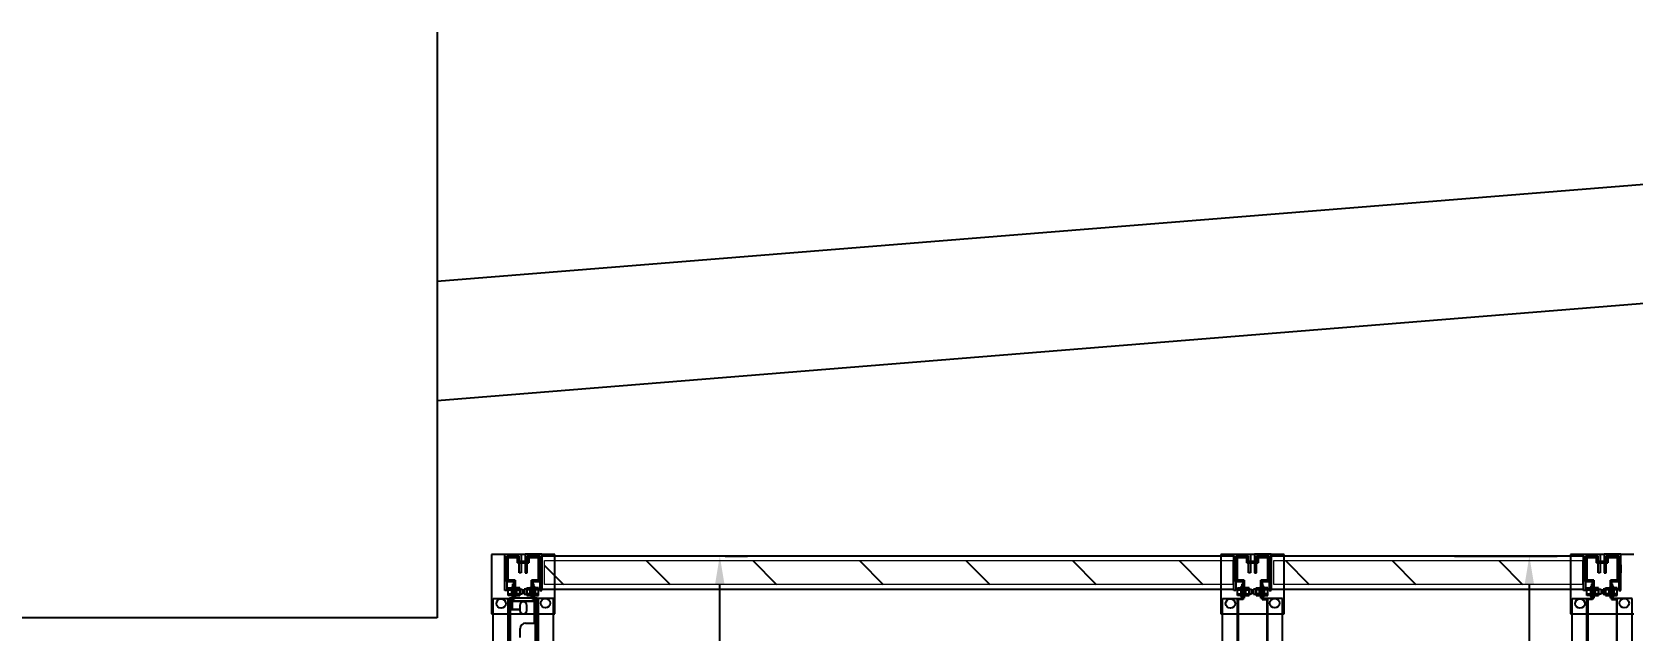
# Model space of a CAD drawing. Header units: millimetres. Extents: x 15382 to 37298, y 7351 to 31127.
# Drawn here: x 32105 to 34129, y 26770 to 27527 of the extents above; entities that cross this region are included whole.
import ezdxf

# ---------------------------------------------------------------- set-up
doc = ezdxf.new("R2010")
doc.units = ezdxf.units.MM
doc.layers.add('10', color=40, linetype='Continuous', lineweight=0)
for name, color, linetype in [('111', 7, 'Continuous'), ('112', 1, 'Continuous'), ('113', 3, 'Continuous'), ('114', 6, 'Continuous'), ('115', 30, 'Continuous'), ('116', 12, 'Continuous'), ('444-2', 5, 'Continuous'), ('544-1', 40, 'Continuous'), ('6', 7, 'Continuous'), ('M40', 3, 'Continuous'), ('M6', 7, 'Continuous'), ('標的物', 1, 'Continuous'), ('標註', 252, 'Continuous')]:
    doc.layers.add(name, color=color, linetype=linetype)
doc.styles.get("Standard").update_dxf_attribs({"font": 'arial.ttf'})
doc.dimstyles.new('ISO-25', dxfattribs={"dimtxt": 2.5, "dimasz": 2.5, "dimexe": 1.25, "dimexo": 0.625, "dimtad": 1, "dimtxsty": 'Standard', "dimcen": 2.5, "dimadec": 0, "dimazin": 0, "dimtfac": 1, "dimtmove": 0, "dimatfit": 3, "dimfxl": 1, "dimarcsym": 0})

# ---------------------------------------------------------------- blocks, each defined once
blk = doc.blocks.new('*D695')
at = {"layer": 'Defpoints', "color": 0, "transparency": 16777216}
for p in [(32974.4, 26864.5), (32974.4, 26864.5), (32868.1, 25664.5)]:
    blk.add_point(p, dxfattribs=at)
at = {"layer": '標註', "color": 0, "lineweight": -2, "transparency": 16777216}
for p, q in [((32981.4, 26864.5), (33009.4, 26864.5)), ((32974.4, 25699.5), (32974.4, 26829.5)), ((32875.1, 25664.5), (33009.4, 25664.5))]:
    blk.add_line(p, q, dxfattribs=at)
at = {"layer": '標註', "color": 0, "transparency": 16777216}
for points in [[(32968.6, 26829.5), (32980.3, 26829.5), (32974.4, 26864.5)], [(32968.6, 25699.5), (32980.3, 25699.5), (32974.4, 25664.5)]]:
    blk.add_solid(points, dxfattribs=at)
at = {"layer": '標註', "color": 0, "transparency": 16777216, "insert": (32906.8, 26264.5), "char_height": 105, "attachment_point": 5, "rotation": 90}
blk.add_mtext('1200', dxfattribs=at)
blk = doc.blocks.new('*D670')
at = {"layer": 'Defpoints', "color": 0, "transparency": 16777216}
for p in [(33896.4, 26864.5), (33998, 26864.5), (33790.1, 25664.5)]:
    blk.add_point(p, dxfattribs=at)
at = {"layer": '標註', "color": 0, "lineweight": -2, "transparency": 16777216}
for p, q in [((33903.4, 26864.5), (34033, 26864.5)), ((33998, 25699.5), (33998, 26829.5)), ((33797.1, 25664.5), (34033, 25664.5))]:
    blk.add_line(p, q, dxfattribs=at)
at = {"layer": '標註', "color": 0, "transparency": 16777216}
for points in [[(33992.2, 26829.5), (34003.8, 26829.5), (33998, 26864.5)], [(33992.2, 25699.5), (34003.8, 25699.5), (33998, 25664.5)]]:
    blk.add_solid(points, dxfattribs=at)
at = {"layer": '標註', "color": 0, "transparency": 16777216, "insert": (33930.4, 26267), "char_height": 105, "attachment_point": 5, "rotation": 90}
blk.add_mtext('1200', dxfattribs=at)

msp = doc.modelspace()

# ---------------------------------------------------------------- linework, layer by layer
at = {"layer": '10'}
for p, q in [((32752.986, 26828.736), (32752.986, 26858.736)), ((32752.986, 26858.736), (33622.986, 26858.736)), ((33622.986, 26858.736), (33622.986, 26828.736)), ((33674.986, 26828.736), (33674.986, 26858.736)), ((33674.986, 26858.736), (34064.986, 26858.736)), ((34064.986, 26858.736), (34064.986, 26828.736)), ((33622.986, 26828.736), (32752.986, 26828.736)), ((34064.986, 26828.736), (33674.986, 26828.736))]:
    msp.add_line(p, q, dxfattribs=at)
at = {"layer": '111'}
for p, q in [((32743.586, 26811.468), (32708.386, 26811.468)), ((32708.386, 26811.468), (32708.386, 25717.468)), ((32721.486, 26801.968), (32721.486, 26795.968)), ((32725.986, 26806.468), (32725.986, 26806.468)), ((32730.486, 26795.968), (32730.486, 26801.968)), ((32743.586, 25717.468), (32743.586, 26811.468)), ((32725.986, 26791.468), (32725.986, 26791.468))]:
    msp.add_line(p, q, dxfattribs=at)
for centre, start, end in [((32725.986, 26801.968), 90, 180), ((32725.986, 26801.968), 0, 90), ((32725.986, 26795.968), 180, 270), ((32725.986, 26795.968), 270, 0)]:
    msp.add_arc(centre, 4.5, start, end, dxfattribs=at)
at = {"layer": '112'}
for p, q in [((32616.986, 27526.565), (32616.986, 26786.565)), ((32616.986, 26786.565), (31276.986, 26786.565))]:
    msp.add_line(p, q, dxfattribs=at)
at = {"layer": '113'}
for p, q in [((32765.986, 26866.468), (32685.986, 26866.468)), ((32685.986, 26866.468), (32685.986, 26791.468)), ((32765.986, 26791.468), (32765.986, 26866.468)), ((33687.986, 26866.468), (33607.986, 26866.468)), ((33607.986, 26866.468), (33607.986, 26791.468)), ((33687.986, 26791.468), (33687.986, 26866.468)), ((34129.986, 26866.468), (34049.986, 26866.468)), ((34049.986, 26866.468), (34049.986, 26791.468)), ((32685.986, 26791.468), (32765.986, 26791.468)), ((33607.986, 26791.468), (33687.986, 26791.468)), ((34049.986, 26791.468), (34129.986, 26791.468))]:
    msp.add_line(p, q, dxfattribs=at)
at = {"layer": '113', "lineweight": -3}
for centre in [(32697.986, 26804.468), (32753.986, 26804.968), (33619.986, 26804.468), (33675.986, 26804.968), (34061.986, 26804.468), (34117.986, 26804.968)]:
    msp.add_circle(centre, 6, dxfattribs=at)
at = {"layer": '114'}
for points in [[(32749.486, 26822.468), (33624.486, 26822.468), (33624.486, 26864.468), (32749.486, 26864.468)], [(33671.486, 26822.468), (34066.486, 26822.468), (34066.486, 26864.468), (33671.486, 26864.468)]]:
    msp.add_lwpolyline(points, close=True, dxfattribs=at)
at = {"layer": '115'}
for p, q in [((32712.786, 26810.968), (32712.786, 26829.468)), ((32712.786, 26829.468), (32713.986, 26829.468)), ((32712.786, 26810.968), (32712.786, 26829.468)), ((32712.786, 26829.468), (32713.986, 26829.468)), ((32713.986, 26829.468), (32713.986, 26809.768)), ((32713.986, 26829.468), (32713.986, 26809.768)), ((32739.186, 26829.468), (32737.986, 26829.468)), ((32737.986, 26829.468), (32737.986, 26809.768)), ((32739.186, 26829.468), (32737.986, 26829.468)), ((32737.986, 26829.468), (32737.986, 26809.768)), ((32739.186, 26810.968), (32739.186, 26829.468)), ((32739.186, 26810.968), (32739.186, 26829.468)), ((33634.786, 26810.968), (33634.786, 26829.468)), ((33634.786, 26829.468), (33635.986, 26829.468)), ((33634.786, 26810.968), (33634.786, 26829.468)), ((33634.786, 26829.468), (33635.986, 26829.468)), ((33635.986, 26829.468), (33635.986, 26809.768)), ((33635.986, 26829.468), (33635.986, 26809.768)), ((33661.186, 26829.468), (33659.986, 26829.468)), ((33659.986, 26829.468), (33659.986, 26809.768)), ((33661.186, 26829.468), (33659.986, 26829.468)), ((33659.986, 26829.468), (33659.986, 26809.768)), ((33661.186, 26810.968), (33661.186, 26829.468)), ((33661.186, 26810.968), (33661.186, 26829.468)), ((34076.786, 26810.968), (34076.786, 26829.468)), ((34076.786, 26829.468), (34077.986, 26829.468)), ((34076.786, 26810.968), (34076.786, 26829.468)), ((34076.786, 26829.468), (34077.986, 26829.468)), ((34077.986, 26829.468), (34077.986, 26809.768)), ((34077.986, 26829.468), (34077.986, 26809.768)), ((34103.186, 26829.468), (34101.986, 26829.468)), ((34101.986, 26829.468), (34101.986, 26809.768)), ((34103.186, 26829.468), (34101.986, 26829.468)), ((34101.986, 26829.468), (34101.986, 26809.768)), ((34103.186, 26810.968), (34103.186, 26829.468)), ((34103.186, 26810.968), (34103.186, 26829.468)), ((32687.986, 25717.968), (32687.986, 26810.968)), ((32687.986, 26810.968), (32712.786, 26810.968)), ((32706.786, 25717.968), (32706.786, 26810.968)), ((32706.786, 26810.968), (32712.786, 26810.968)), ((32713.986, 26809.768), (32707.986, 26809.768)), ((32707.986, 26809.768), (32707.986, 25719.168)), ((32713.986, 26809.768), (32707.986, 26809.768)), ((32707.986, 26809.768), (32707.986, 25719.168)), ((32737.986, 26809.768), (32743.986, 26809.768)), ((32737.986, 26809.768), (32743.986, 26809.768)), ((32745.186, 26810.968), (32739.186, 26810.968)), ((32763.986, 26810.968), (32739.186, 26810.968)), ((32743.986, 26809.768), (32743.986, 25719.168)), ((32743.986, 26809.768), (32743.986, 25719.168)), ((32745.186, 25717.968), (32745.186, 26810.968)), ((32763.986, 25717.968), (32763.986, 26810.968)), ((33609.986, 25717.968), (33609.986, 26810.968)), ((33609.986, 26810.968), (33634.786, 26810.968)), ((33628.786, 25717.968), (33628.786, 26810.968)), ((33628.786, 26810.968), (33634.786, 26810.968)), ((33635.986, 26809.768), (33629.986, 26809.768)), ((33629.986, 26809.768), (33629.986, 25719.168)), ((33635.986, 26809.768), (33629.986, 26809.768)), ((33629.986, 26809.768), (33629.986, 25719.168)), ((33659.986, 26809.768), (33665.986, 26809.768)), ((33659.986, 26809.768), (33665.986, 26809.768)), ((33667.186, 26810.968), (33661.186, 26810.968)), ((33685.986, 26810.968), (33661.186, 26810.968)), ((33665.986, 26809.768), (33665.986, 25719.168)), ((33665.986, 26809.768), (33665.986, 25719.168)), ((33667.186, 25717.968), (33667.186, 26810.968)), ((33685.986, 25717.968), (33685.986, 26810.968)), ((34051.986, 25717.968), (34051.986, 26810.968)), ((34051.986, 26810.968), (34076.786, 26810.968)), ((34070.786, 25717.968), (34070.786, 26810.968)), ((34070.786, 26810.968), (34076.786, 26810.968)), ((34077.986, 26809.768), (34071.986, 26809.768)), ((34071.986, 26809.768), (34071.986, 25719.168)), ((34077.986, 26809.768), (34071.986, 26809.768)), ((34071.986, 26809.768), (34071.986, 25719.168)), ((34101.986, 26809.768), (34107.986, 26809.768)), ((34101.986, 26809.768), (34107.986, 26809.768)), ((34109.186, 26810.968), (34103.186, 26810.968)), ((34127.986, 26810.968), (34103.186, 26810.968)), ((34107.986, 26809.768), (34107.986, 25719.168)), ((34107.986, 26809.768), (34107.986, 25719.168)), ((34109.186, 25717.968), (34109.186, 26810.968)), ((34127.986, 25717.968), (34127.986, 26810.968))]:
    msp.add_line(p, q, dxfattribs=at)
at = {"layer": '115', "lineweight": -3}
for p, q in [((32712.786, 26822.968), (32712.786, 26815.968)), ((32713.986, 26822.968), (32712.786, 26822.968)), ((32712.786, 26819.468), (32712.786, 26815.968)), ((32713.986, 26819.468), (32712.786, 26819.468)), ((32713.986, 26815.968), (32713.986, 26822.968)), ((32713.986, 26815.968), (32713.986, 26819.468)), ((32737.986, 26815.968), (32737.986, 26822.968)), ((32737.986, 26822.968), (32739.186, 26822.968)), ((32737.986, 26815.968), (32737.986, 26819.468)), ((32737.986, 26819.468), (32739.186, 26819.468)), ((32739.186, 26822.968), (32739.186, 26815.968)), ((32739.186, 26819.468), (32739.186, 26815.968)), ((33634.786, 26822.968), (33634.786, 26815.968)), ((33635.986, 26822.968), (33634.786, 26822.968)), ((33634.786, 26819.468), (33634.786, 26815.968)), ((33635.986, 26819.468), (33634.786, 26819.468)), ((33635.986, 26815.968), (33635.986, 26822.968)), ((33635.986, 26815.968), (33635.986, 26819.468)), ((33659.986, 26815.968), (33659.986, 26822.968)), ((33659.986, 26822.968), (33661.186, 26822.968)), ((33659.986, 26815.968), (33659.986, 26819.468)), ((33659.986, 26819.468), (33661.186, 26819.468)), ((33661.186, 26822.968), (33661.186, 26815.968)), ((33661.186, 26819.468), (33661.186, 26815.968)), ((34076.786, 26822.968), (34076.786, 26815.968)), ((34077.986, 26822.968), (34076.786, 26822.968)), ((34076.786, 26819.468), (34076.786, 26815.968)), ((34077.986, 26819.468), (34076.786, 26819.468)), ((34077.986, 26815.968), (34077.986, 26822.968)), ((34077.986, 26815.968), (34077.986, 26819.468)), ((34101.986, 26815.968), (34101.986, 26822.968)), ((34101.986, 26822.968), (34103.186, 26822.968)), ((34101.986, 26815.968), (34101.986, 26819.468)), ((34101.986, 26819.468), (34103.186, 26819.468)), ((34103.186, 26822.968), (34103.186, 26815.968)), ((34103.186, 26819.468), (34103.186, 26815.968)), ((32712.786, 26815.968), (32713.986, 26815.968)), ((32712.786, 26815.968), (32713.986, 26815.968)), ((32739.186, 26815.968), (32737.986, 26815.968)), ((32739.186, 26815.968), (32737.986, 26815.968)), ((33634.786, 26815.968), (33635.986, 26815.968)), ((33634.786, 26815.968), (33635.986, 26815.968)), ((33661.186, 26815.968), (33659.986, 26815.968)), ((33661.186, 26815.968), (33659.986, 26815.968)), ((34076.786, 26815.968), (34077.986, 26815.968)), ((34076.786, 26815.968), (34077.986, 26815.968)), ((34103.186, 26815.968), (34101.986, 26815.968)), ((34103.186, 26815.968), (34101.986, 26815.968))]:
    msp.add_line(p, q, dxfattribs=at)
at = {"layer": '116'}
for p, q in [((32702.486, 26820.968), (32702.486, 26866.968)), ((32702.486, 26866.968), (32721.986, 26866.968)), ((32720.986, 26864.468), (32704.986, 26864.468)), ((32704.986, 26864.468), (32704.986, 26820.968)), ((32720.986, 26866.968), (32723.486, 26866.968)), ((32720.986, 26843.468), (32720.986, 26864.468)), ((32723.486, 26866.968), (32723.486, 26843.468)), ((32730.986, 26866.968), (32728.486, 26866.968)), ((32728.486, 26866.968), (32728.486, 26843.468)), ((32749.486, 26866.968), (32729.986, 26866.968)), ((32730.986, 26843.468), (32730.986, 26864.468)), ((32730.986, 26864.468), (32746.986, 26864.468)), ((32746.986, 26864.468), (32746.986, 26820.968)), ((32749.486, 26820.968), (32749.486, 26866.968)), ((33624.486, 26820.968), (33624.486, 26866.968)), ((33624.486, 26866.968), (33643.986, 26866.968)), ((33642.986, 26864.468), (33626.986, 26864.468)), ((33626.986, 26864.468), (33626.986, 26820.968)), ((33642.986, 26866.968), (33645.486, 26866.968)), ((33642.986, 26843.468), (33642.986, 26864.468)), ((33645.486, 26866.968), (33645.486, 26843.468)), ((33652.986, 26866.968), (33650.486, 26866.968)), ((33650.486, 26866.968), (33650.486, 26843.468)), ((33671.486, 26866.968), (33651.986, 26866.968)), ((33652.986, 26843.468), (33652.986, 26864.468)), ((33652.986, 26864.468), (33668.986, 26864.468)), ((33668.986, 26864.468), (33668.986, 26820.968)), ((33671.486, 26820.968), (33671.486, 26866.968)), ((34066.486, 26820.968), (34066.486, 26866.968)), ((34066.486, 26866.968), (34085.986, 26866.968)), ((34084.986, 26864.468), (34068.986, 26864.468)), ((34068.986, 26864.468), (34068.986, 26820.968)), ((34084.986, 26866.968), (34087.486, 26866.968)), ((34084.986, 26843.468), (34084.986, 26864.468)), ((34087.486, 26866.968), (34087.486, 26843.468)), ((34094.986, 26866.968), (34092.486, 26866.968)), ((34092.486, 26866.968), (34092.486, 26843.468)), ((34113.486, 26866.968), (34093.986, 26866.968)), ((34094.986, 26843.468), (34094.986, 26864.468)), ((34094.986, 26864.468), (34110.986, 26864.468)), ((34110.986, 26864.468), (34110.986, 26820.968)), ((34113.486, 26820.968), (34113.486, 26866.968)), ((32704.986, 26853.446), (32702.486, 26853.446)), ((32704.986, 26848.468), (32702.486, 26848.468)), ((32704.986, 26843.49), (32702.486, 26843.49)), ((32723.486, 26843.468), (32720.986, 26843.468)), ((32728.486, 26843.468), (32730.986, 26843.468)), ((32746.986, 26853.446), (32749.486, 26853.446)), ((32746.986, 26848.468), (32749.486, 26848.468)), ((32746.986, 26843.49), (32749.486, 26843.49)), ((33626.986, 26853.446), (33624.486, 26853.446)), ((33626.986, 26848.468), (33624.486, 26848.468)), ((33626.986, 26843.49), (33624.486, 26843.49)), ((33645.486, 26843.468), (33642.986, 26843.468)), ((33650.486, 26843.468), (33652.986, 26843.468)), ((33668.986, 26853.446), (33671.486, 26853.446)), ((33668.986, 26848.468), (33671.486, 26848.468)), ((33668.986, 26843.49), (33671.486, 26843.49)), ((34068.986, 26853.446), (34066.486, 26853.446)), ((34068.986, 26848.468), (34066.486, 26848.468)), ((34068.986, 26843.49), (34066.486, 26843.49)), ((34087.486, 26843.468), (34084.986, 26843.468)), ((34092.486, 26843.468), (34094.986, 26843.468)), ((34110.986, 26853.446), (34113.486, 26853.446)), ((34110.986, 26848.468), (34113.486, 26848.468)), ((34110.986, 26843.49), (34113.486, 26843.49)), ((32704.986, 26820.968), (32702.486, 26820.968)), ((32746.986, 26820.968), (32749.486, 26820.968)), ((33626.986, 26820.968), (33624.486, 26820.968)), ((33668.986, 26820.968), (33671.486, 26820.968)), ((34068.986, 26820.968), (34066.486, 26820.968)), ((34110.986, 26820.968), (34113.486, 26820.968))]:
    msp.add_line(p, q, dxfattribs=at)
at = {"layer": '116', "lineweight": -3}
for p, q in [((32702.486, 26843.49), (32702.486, 26853.446)), ((32702.486, 26853.446), (32704.986, 26853.446)), ((32702.486, 26843.49), (32702.486, 26848.468)), ((32702.486, 26848.468), (32704.986, 26848.468)), ((32704.986, 26843.49), (32702.486, 26843.49)), ((32704.986, 26843.49), (32702.486, 26843.49)), ((32704.986, 26853.446), (32704.986, 26843.49)), ((32704.986, 26848.468), (32704.986, 26843.49)), ((32746.986, 26843.49), (32746.986, 26853.446)), ((32746.986, 26853.446), (32749.486, 26853.446)), ((32746.986, 26843.49), (32746.986, 26848.468)), ((32746.986, 26848.468), (32749.486, 26848.468)), ((32749.486, 26843.49), (32746.986, 26843.49)), ((32749.486, 26843.49), (32746.986, 26843.49)), ((32749.486, 26853.446), (32749.486, 26843.49)), ((32749.486, 26848.468), (32749.486, 26843.49)), ((33624.486, 26843.49), (33624.486, 26853.446)), ((33624.486, 26853.446), (33626.986, 26853.446)), ((33624.486, 26843.49), (33624.486, 26848.468)), ((33624.486, 26848.468), (33626.986, 26848.468)), ((33626.986, 26843.49), (33624.486, 26843.49)), ((33626.986, 26843.49), (33624.486, 26843.49)), ((33626.986, 26853.446), (33626.986, 26843.49)), ((33626.986, 26848.468), (33626.986, 26843.49)), ((33668.986, 26843.49), (33668.986, 26853.446)), ((33668.986, 26853.446), (33671.486, 26853.446)), ((33668.986, 26843.49), (33668.986, 26848.468)), ((33668.986, 26848.468), (33671.486, 26848.468)), ((33671.486, 26843.49), (33668.986, 26843.49)), ((33671.486, 26843.49), (33668.986, 26843.49)), ((33671.486, 26853.446), (33671.486, 26843.49)), ((33671.486, 26848.468), (33671.486, 26843.49)), ((34066.486, 26843.49), (34066.486, 26853.446)), ((34066.486, 26853.446), (34068.986, 26853.446)), ((34066.486, 26843.49), (34066.486, 26848.468)), ((34066.486, 26848.468), (34068.986, 26848.468)), ((34068.986, 26843.49), (34066.486, 26843.49)), ((34068.986, 26843.49), (34066.486, 26843.49)), ((34068.986, 26853.446), (34068.986, 26843.49)), ((34068.986, 26848.468), (34068.986, 26843.49)), ((34110.986, 26843.49), (34110.986, 26853.446)), ((34110.986, 26853.446), (34113.486, 26853.446)), ((34110.986, 26843.49), (34110.986, 26848.468)), ((34110.986, 26848.468), (34113.486, 26848.468)), ((34113.486, 26843.49), (34110.986, 26843.49)), ((34113.486, 26843.49), (34110.986, 26843.49)), ((34113.486, 26853.446), (34113.486, 26843.49)), ((34113.486, 26848.468), (34113.486, 26843.49))]:
    msp.add_line(p, q, dxfattribs=at)
at = {"layer": '444-2'}
for p, q in [((32710.986, 26796.768), (32710.986, 26807.768)), ((32710.986, 26807.768), (32740.986, 26807.768)), ((32740.186, 26806.968), (32711.786, 26806.968)), ((32711.786, 26806.968), (32711.786, 26797.568)), ((32740.186, 26807.768), (32740.986, 26807.768)), ((32740.186, 26779.768), (32740.186, 26806.968)), ((32740.986, 26807.768), (32740.986, 26263.768)), ((32740.986, 26807.768), (32740.986, 26806.968)), ((32720.986, 26796.768), (32710.986, 26796.768)), ((32711.786, 26797.568), (32720.986, 26797.568)), ((32720.986, 26797.568), (32720.986, 26796.768)), ((32728.986, 26779.768), (32740.186, 26779.768)), ((32721.986, 26761.768), (32721.986, 26772.768))]:
    msp.add_line(p, q, dxfattribs=at)
msp.add_arc((32728.986, 26772.768), 7, 90, 180, dxfattribs=at)
at = {"layer": '544-1', "linetype": 'Continuous'}
for p, q in [((32752.986, 26852.588), (32776.837, 26828.736)), ((32881.541, 26858.736), (32911.541, 26828.736)), ((33016.245, 26858.736), (33046.245, 26828.736)), ((33150.949, 26858.736), (33180.949, 26828.736)), ((33285.653, 26858.736), (33315.653, 26828.736)), ((33420.357, 26858.736), (33450.357, 26828.736)), ((33555.06, 26858.736), (33585.06, 26828.736)), ((33689.764, 26858.736), (33719.764, 26828.736)), ((33824.468, 26858.736), (33854.468, 26828.736)), ((33959.172, 26858.736), (33989.172, 26828.736))]:
    msp.add_line(p, q, dxfattribs=at)
at = {"layer": '6'}
for p, q in [((32709.986, 26811.468), (32708.386, 26811.468)), ((32708.386, 26811.468), (32708.386, 25717.468)), ((32709.986, 25717.468), (32709.986, 26811.468)), ((32743.586, 26811.468), (32741.986, 26811.468)), ((32741.986, 26811.468), (32741.986, 25717.468)), ((32743.586, 25717.468), (32743.586, 26811.468))]:
    msp.add_line(p, q, dxfattribs=at)
at = {"layer": 'M40'}
for p, q in [((32720.486, 26864.468), (32704.986, 26864.468)), ((32704.986, 26864.468), (32704.986, 26832.468)), ((32704.986, 26832.468), (32704.986, 26864.468)), ((32704.986, 26864.468), (32720.486, 26864.468)), ((32706.586, 26834.068), (32706.586, 26862.868)), ((32706.586, 26862.868), (32718.886, 26862.868)), ((32718.886, 26862.868), (32706.586, 26862.868)), ((32706.586, 26862.868), (32706.586, 26834.068)), ((32718.886, 26862.868), (32718.886, 26855.868)), ((32718.886, 26855.868), (32718.886, 26862.868)), ((32720.486, 26857.468), (32720.486, 26864.468)), ((32720.486, 26864.468), (32720.486, 26857.468)), ((32746.986, 26864.468), (32731.486, 26864.468)), ((32731.486, 26864.468), (32731.486, 26857.468)), ((32731.486, 26857.468), (32731.486, 26864.468)), ((32731.486, 26864.468), (32746.986, 26864.468)), ((32733.086, 26855.868), (32733.086, 26862.868)), ((32733.086, 26862.868), (32745.386, 26862.868)), ((32745.386, 26862.868), (32733.086, 26862.868)), ((32733.086, 26862.868), (32733.086, 26855.868)), ((32745.386, 26862.868), (32745.386, 26834.068)), ((32745.386, 26834.068), (32745.386, 26862.868)), ((32746.986, 26832.468), (32746.986, 26864.468)), ((32746.986, 26864.468), (32746.986, 26832.468)), ((33642.486, 26864.468), (33626.986, 26864.468)), ((33626.986, 26864.468), (33626.986, 26832.468)), ((33626.986, 26832.468), (33626.986, 26864.468)), ((33626.986, 26864.468), (33642.486, 26864.468)), ((33628.586, 26834.068), (33628.586, 26862.868)), ((33628.586, 26862.868), (33640.886, 26862.868)), ((33640.886, 26862.868), (33628.586, 26862.868)), ((33628.586, 26862.868), (33628.586, 26834.068)), ((33640.886, 26862.868), (33640.886, 26855.868)), ((33640.886, 26855.868), (33640.886, 26862.868)), ((33642.486, 26857.468), (33642.486, 26864.468)), ((33642.486, 26864.468), (33642.486, 26857.468)), ((33668.986, 26864.468), (33653.486, 26864.468)), ((33653.486, 26864.468), (33653.486, 26857.468)), ((33653.486, 26857.468), (33653.486, 26864.468)), ((33653.486, 26864.468), (33668.986, 26864.468)), ((33655.086, 26855.868), (33655.086, 26862.868)), ((33655.086, 26862.868), (33667.386, 26862.868)), ((33667.386, 26862.868), (33655.086, 26862.868)), ((33655.086, 26862.868), (33655.086, 26855.868)), ((33667.386, 26862.868), (33667.386, 26834.068)), ((33667.386, 26834.068), (33667.386, 26862.868)), ((33668.986, 26832.468), (33668.986, 26864.468)), ((33668.986, 26864.468), (33668.986, 26832.468)), ((34084.486, 26864.468), (34068.986, 26864.468)), ((34068.986, 26864.468), (34068.986, 26832.468)), ((34068.986, 26832.468), (34068.986, 26864.468)), ((34068.986, 26864.468), (34084.486, 26864.468)), ((34070.586, 26834.068), (34070.586, 26862.868)), ((34070.586, 26862.868), (34082.886, 26862.868)), ((34082.886, 26862.868), (34070.586, 26862.868)), ((34070.586, 26862.868), (34070.586, 26834.068)), ((34082.886, 26862.868), (34082.886, 26855.868)), ((34082.886, 26855.868), (34082.886, 26862.868)), ((34084.486, 26857.468), (34084.486, 26864.468)), ((34084.486, 26864.468), (34084.486, 26857.468)), ((34110.986, 26864.468), (34095.486, 26864.468)), ((34095.486, 26864.468), (34095.486, 26857.468)), ((34095.486, 26857.468), (34095.486, 26864.468)), ((34095.486, 26864.468), (34110.986, 26864.468)), ((34097.086, 26855.868), (34097.086, 26862.868)), ((34097.086, 26862.868), (34109.386, 26862.868)), ((34109.386, 26862.868), (34097.086, 26862.868)), ((34097.086, 26862.868), (34097.086, 26855.868)), ((34109.386, 26862.868), (34109.386, 26834.068)), ((34109.386, 26834.068), (34109.386, 26862.868)), ((34110.986, 26832.468), (34110.986, 26864.468)), ((34110.986, 26864.468), (34110.986, 26832.468)), ((32718.886, 26855.868), (32733.086, 26855.868)), ((32733.086, 26855.868), (32718.886, 26855.868)), ((32731.486, 26857.468), (32720.486, 26857.468)), ((32720.486, 26857.468), (32720.486, 26855.868)), ((32720.486, 26857.468), (32731.486, 26857.468)), ((32745.386, 26851.718), (32746.986, 26851.718)), ((32745.386, 26848.468), (32746.986, 26848.468)), ((32745.386, 26845.218), (32746.986, 26845.218)), ((33640.886, 26855.868), (33655.086, 26855.868)), ((33655.086, 26855.868), (33640.886, 26855.868)), ((33653.486, 26857.468), (33642.486, 26857.468)), ((33642.486, 26857.468), (33642.486, 26855.868)), ((33642.486, 26857.468), (33653.486, 26857.468)), ((33667.386, 26851.718), (33668.986, 26851.718)), ((33667.386, 26848.468), (33668.986, 26848.468)), ((33667.386, 26845.218), (33668.986, 26845.218)), ((34082.886, 26855.868), (34097.086, 26855.868)), ((34097.086, 26855.868), (34082.886, 26855.868)), ((34095.486, 26857.468), (34084.486, 26857.468)), ((34084.486, 26857.468), (34084.486, 26855.868)), ((34084.486, 26857.468), (34095.486, 26857.468)), ((34109.386, 26851.718), (34110.986, 26851.718)), ((34109.386, 26848.468), (34110.986, 26848.468)), ((34109.386, 26845.218), (34110.986, 26845.218)), ((32704.986, 26832.468), (32713.986, 26832.468)), ((32713.986, 26832.468), (32704.986, 26832.468)), ((32715.586, 26834.068), (32706.586, 26834.068)), ((32706.586, 26834.068), (32715.586, 26834.068)), ((32713.986, 26834.068), (32715.586, 26834.068)), ((32713.986, 26832.468), (32713.986, 26811.468)), ((32713.986, 26811.468), (32713.986, 26832.468)), ((32715.586, 26822.968), (32713.986, 26822.968)), ((32715.586, 26819.468), (32713.986, 26819.468)), ((32715.586, 26811.468), (32715.586, 26834.068)), ((32715.586, 26834.068), (32715.586, 26811.468)), ((32715.586, 26834.068), (32715.586, 26832.468)), ((32737.986, 26834.068), (32736.386, 26834.068)), ((32736.386, 26834.068), (32736.386, 26811.468)), ((32745.386, 26834.068), (32736.386, 26834.068)), ((32736.386, 26834.068), (32736.386, 26832.468)), ((32736.386, 26811.468), (32736.386, 26834.068)), ((32736.386, 26834.068), (32745.386, 26834.068)), ((32737.986, 26822.968), (32736.386, 26822.968)), ((32737.986, 26819.468), (32736.386, 26819.468)), ((32737.986, 26811.468), (32737.986, 26832.468)), ((32737.986, 26832.468), (32746.986, 26832.468)), ((32746.986, 26832.468), (32737.986, 26832.468)), ((32737.986, 26832.468), (32737.986, 26811.468)), ((33626.986, 26832.468), (33635.986, 26832.468)), ((33635.986, 26832.468), (33626.986, 26832.468)), ((33637.586, 26834.068), (33628.586, 26834.068)), ((33628.586, 26834.068), (33637.586, 26834.068)), ((33635.986, 26834.068), (33637.586, 26834.068)), ((33635.986, 26832.468), (33635.986, 26811.468)), ((33635.986, 26811.468), (33635.986, 26832.468)), ((33637.586, 26822.968), (33635.986, 26822.968)), ((33637.586, 26819.468), (33635.986, 26819.468)), ((33637.586, 26811.468), (33637.586, 26834.068)), ((33637.586, 26834.068), (33637.586, 26811.468)), ((33637.586, 26834.068), (33637.586, 26832.468)), ((33659.986, 26834.068), (33658.386, 26834.068)), ((33658.386, 26834.068), (33658.386, 26811.468)), ((33667.386, 26834.068), (33658.386, 26834.068)), ((33658.386, 26834.068), (33658.386, 26832.468)), ((33658.386, 26811.468), (33658.386, 26834.068)), ((33658.386, 26834.068), (33667.386, 26834.068)), ((33659.986, 26822.968), (33658.386, 26822.968)), ((33659.986, 26819.468), (33658.386, 26819.468)), ((33659.986, 26811.468), (33659.986, 26832.468)), ((33659.986, 26832.468), (33668.986, 26832.468)), ((33668.986, 26832.468), (33659.986, 26832.468)), ((33659.986, 26832.468), (33659.986, 26811.468)), ((34068.986, 26832.468), (34077.986, 26832.468)), ((34077.986, 26832.468), (34068.986, 26832.468)), ((34079.586, 26834.068), (34070.586, 26834.068)), ((34070.586, 26834.068), (34079.586, 26834.068)), ((34077.986, 26834.068), (34079.586, 26834.068)), ((34077.986, 26832.468), (34077.986, 26811.468)), ((34077.986, 26811.468), (34077.986, 26832.468)), ((34079.586, 26822.968), (34077.986, 26822.968)), ((34079.586, 26819.468), (34077.986, 26819.468)), ((34079.586, 26811.468), (34079.586, 26834.068)), ((34079.586, 26834.068), (34079.586, 26811.468)), ((34079.586, 26834.068), (34079.586, 26832.468)), ((34101.986, 26834.068), (34100.386, 26834.068)), ((34100.386, 26834.068), (34100.386, 26811.468)), ((34109.386, 26834.068), (34100.386, 26834.068)), ((34100.386, 26834.068), (34100.386, 26832.468)), ((34100.386, 26811.468), (34100.386, 26834.068)), ((34100.386, 26834.068), (34109.386, 26834.068)), ((34101.986, 26822.968), (34100.386, 26822.968)), ((34101.986, 26819.468), (34100.386, 26819.468)), ((34101.986, 26811.468), (34101.986, 26832.468)), ((34101.986, 26832.468), (34110.986, 26832.468)), ((34110.986, 26832.468), (34101.986, 26832.468)), ((34101.986, 26832.468), (34101.986, 26811.468)), ((32715.586, 26815.968), (32713.986, 26815.968)), ((32713.986, 26811.468), (32715.586, 26811.468)), ((32715.586, 26811.468), (32713.986, 26811.468)), ((32737.986, 26815.968), (32736.386, 26815.968)), ((32736.386, 26811.468), (32737.986, 26811.468)), ((32737.986, 26811.468), (32736.386, 26811.468)), ((33637.586, 26815.968), (33635.986, 26815.968)), ((33635.986, 26811.468), (33637.586, 26811.468)), ((33637.586, 26811.468), (33635.986, 26811.468)), ((33659.986, 26815.968), (33658.386, 26815.968)), ((33658.386, 26811.468), (33659.986, 26811.468)), ((33659.986, 26811.468), (33658.386, 26811.468)), ((34079.586, 26815.968), (34077.986, 26815.968)), ((34077.986, 26811.468), (34079.586, 26811.468)), ((34079.586, 26811.468), (34077.986, 26811.468)), ((34101.986, 26815.968), (34100.386, 26815.968)), ((34100.386, 26811.468), (34101.986, 26811.468)), ((34101.986, 26811.468), (34100.386, 26811.468))]:
    msp.add_line(p, q, dxfattribs=at)
at = {"layer": 'M40', "lineweight": -3}
for p, q in [((32704.986, 26845.218), (32704.986, 26851.718)), ((32704.986, 26851.718), (32706.586, 26851.718)), ((32704.986, 26845.218), (32704.986, 26848.468)), ((32704.986, 26848.468), (32706.586, 26848.468)), ((32706.586, 26845.218), (32704.986, 26845.218)), ((32706.586, 26845.218), (32704.986, 26845.218)), ((32706.586, 26851.718), (32706.586, 26845.218)), ((32706.586, 26848.468), (32706.586, 26845.218)), ((32720.486, 26857.468), (32720.486, 26855.868)), ((32731.486, 26857.468), (32720.486, 26857.468)), ((32720.486, 26855.868), (32720.486, 26857.468)), ((32720.486, 26857.468), (32725.986, 26857.468)), ((32720.486, 26855.868), (32731.486, 26855.868)), ((32725.986, 26855.868), (32720.486, 26855.868)), ((32725.986, 26857.468), (32725.986, 26855.868)), ((32731.486, 26855.868), (32731.486, 26857.468)), ((32745.386, 26845.218), (32745.386, 26851.718)), ((32745.386, 26851.718), (32746.986, 26851.718)), ((32745.386, 26845.218), (32745.386, 26848.468)), ((32745.386, 26848.468), (32746.986, 26848.468)), ((32746.986, 26845.218), (32745.386, 26845.218)), ((32746.986, 26845.218), (32745.386, 26845.218)), ((32746.986, 26851.718), (32746.986, 26845.218)), ((32746.986, 26848.468), (32746.986, 26845.218)), ((33626.986, 26845.218), (33626.986, 26851.718)), ((33626.986, 26851.718), (33628.586, 26851.718)), ((33626.986, 26845.218), (33626.986, 26848.468)), ((33626.986, 26848.468), (33628.586, 26848.468)), ((33628.586, 26845.218), (33626.986, 26845.218)), ((33628.586, 26845.218), (33626.986, 26845.218)), ((33628.586, 26851.718), (33628.586, 26845.218)), ((33628.586, 26848.468), (33628.586, 26845.218)), ((33642.486, 26857.468), (33642.486, 26855.868)), ((33653.486, 26857.468), (33642.486, 26857.468)), ((33642.486, 26855.868), (33642.486, 26857.468)), ((33642.486, 26857.468), (33647.986, 26857.468)), ((33642.486, 26855.868), (33653.486, 26855.868)), ((33647.986, 26855.868), (33642.486, 26855.868)), ((33647.986, 26857.468), (33647.986, 26855.868)), ((33653.486, 26855.868), (33653.486, 26857.468)), ((33667.386, 26845.218), (33667.386, 26851.718)), ((33667.386, 26851.718), (33668.986, 26851.718)), ((33667.386, 26845.218), (33667.386, 26848.468)), ((33667.386, 26848.468), (33668.986, 26848.468)), ((33668.986, 26845.218), (33667.386, 26845.218)), ((33668.986, 26845.218), (33667.386, 26845.218)), ((33668.986, 26851.718), (33668.986, 26845.218)), ((33668.986, 26848.468), (33668.986, 26845.218)), ((34068.986, 26845.218), (34068.986, 26851.718)), ((34068.986, 26851.718), (34070.586, 26851.718)), ((34068.986, 26845.218), (34068.986, 26848.468)), ((34068.986, 26848.468), (34070.586, 26848.468)), ((34070.586, 26845.218), (34068.986, 26845.218)), ((34070.586, 26845.218), (34068.986, 26845.218)), ((34070.586, 26851.718), (34070.586, 26845.218)), ((34070.586, 26848.468), (34070.586, 26845.218)), ((34084.486, 26857.468), (34084.486, 26855.868)), ((34095.486, 26857.468), (34084.486, 26857.468)), ((34084.486, 26855.868), (34084.486, 26857.468)), ((34084.486, 26857.468), (34089.986, 26857.468)), ((34084.486, 26855.868), (34095.486, 26855.868)), ((34089.986, 26855.868), (34084.486, 26855.868)), ((34089.986, 26857.468), (34089.986, 26855.868)), ((34095.486, 26855.868), (34095.486, 26857.468)), ((34109.386, 26845.218), (34109.386, 26851.718)), ((34109.386, 26851.718), (34110.986, 26851.718)), ((34109.386, 26845.218), (34109.386, 26848.468)), ((34109.386, 26848.468), (34110.986, 26848.468)), ((34110.986, 26845.218), (34109.386, 26845.218)), ((34110.986, 26845.218), (34109.386, 26845.218)), ((34110.986, 26851.718), (34110.986, 26845.218)), ((34110.986, 26848.468), (34110.986, 26845.218)), ((32713.986, 26822.968), (32713.986, 26815.968)), ((32715.586, 26822.968), (32713.986, 26822.968)), ((32713.986, 26819.468), (32713.986, 26815.968)), ((32715.586, 26819.468), (32713.986, 26819.468)), ((32715.586, 26815.968), (32715.586, 26822.968)), ((32715.586, 26815.968), (32715.586, 26819.468)), ((32736.386, 26815.968), (32736.386, 26822.968)), ((32736.386, 26822.968), (32737.986, 26822.968)), ((32736.386, 26815.968), (32736.386, 26819.468)), ((32736.386, 26819.468), (32737.986, 26819.468)), ((32737.986, 26822.968), (32737.986, 26815.968)), ((32737.986, 26819.468), (32737.986, 26815.968)), ((33635.986, 26822.968), (33635.986, 26815.968)), ((33637.586, 26822.968), (33635.986, 26822.968)), ((33635.986, 26819.468), (33635.986, 26815.968)), ((33637.586, 26819.468), (33635.986, 26819.468)), ((33637.586, 26815.968), (33637.586, 26822.968)), ((33637.586, 26815.968), (33637.586, 26819.468)), ((33658.386, 26815.968), (33658.386, 26822.968)), ((33658.386, 26822.968), (33659.986, 26822.968)), ((33658.386, 26815.968), (33658.386, 26819.468)), ((33658.386, 26819.468), (33659.986, 26819.468)), ((33659.986, 26822.968), (33659.986, 26815.968)), ((33659.986, 26819.468), (33659.986, 26815.968)), ((34077.986, 26822.968), (34077.986, 26815.968)), ((34079.586, 26822.968), (34077.986, 26822.968)), ((34077.986, 26819.468), (34077.986, 26815.968)), ((34079.586, 26819.468), (34077.986, 26819.468)), ((34079.586, 26815.968), (34079.586, 26822.968)), ((34079.586, 26815.968), (34079.586, 26819.468)), ((34100.386, 26815.968), (34100.386, 26822.968)), ((34100.386, 26822.968), (34101.986, 26822.968)), ((34100.386, 26815.968), (34100.386, 26819.468)), ((34100.386, 26819.468), (34101.986, 26819.468)), ((34101.986, 26822.968), (34101.986, 26815.968)), ((34101.986, 26819.468), (34101.986, 26815.968)), ((32713.986, 26815.968), (32715.586, 26815.968)), ((32713.986, 26815.968), (32715.586, 26815.968)), ((32737.986, 26815.968), (32736.386, 26815.968)), ((32737.986, 26815.968), (32736.386, 26815.968)), ((33635.986, 26815.968), (33637.586, 26815.968)), ((33635.986, 26815.968), (33637.586, 26815.968)), ((33659.986, 26815.968), (33658.386, 26815.968)), ((33659.986, 26815.968), (33658.386, 26815.968)), ((34077.986, 26815.968), (34079.586, 26815.968)), ((34077.986, 26815.968), (34079.586, 26815.968)), ((34101.986, 26815.968), (34100.386, 26815.968)), ((34101.986, 26815.968), (34100.386, 26815.968))]:
    msp.add_line(p, q, dxfattribs=at)
at = {"layer": 'M6'}
for p, q in [((32706.786, 26814.468), (32706.786, 26824.468)), ((32706.786, 26824.468), (32711.086, 26824.468)), ((32706.786, 26814.468), (32706.786, 26824.468)), ((32706.786, 26824.468), (32711.086, 26824.468)), ((32706.786, 26821.968), (32711.086, 26821.968)), ((32711.086, 26824.468), (32712.586, 26826.468)), ((32711.086, 26824.468), (32711.086, 26814.468)), ((32712.586, 26826.468), (32712.786, 26826.468)), ((32712.786, 26826.468), (32712.786, 26822.468)), ((32712.786, 26822.468), (32724.786, 26822.468)), ((32715.786, 26825.468), (32715.586, 26825.468)), ((32715.586, 26825.468), (32715.586, 26813.468)), ((32717.286, 26824.468), (32715.786, 26825.468)), ((32721.586, 26824.468), (32717.286, 26824.468)), ((32717.286, 26824.468), (32717.286, 26814.468)), ((32721.586, 26824.468), (32717.286, 26824.468)), ((32721.586, 26824.468), (32717.286, 26824.468)), ((32717.286, 26824.468), (32717.286, 26816.968)), ((32717.286, 26814.468), (32717.286, 26821.968)), ((32717.286, 26821.968), (32721.586, 26821.968)), ((32721.586, 26814.468), (32721.586, 26824.468)), ((32721.586, 26814.468), (32721.586, 26824.468)), ((32721.586, 26816.968), (32721.586, 26824.468)), ((32721.586, 26821.968), (32721.586, 26814.468)), ((32724.786, 26822.468), (32724.786, 26816.468)), ((32739.186, 26822.468), (32727.186, 26822.468)), ((32727.186, 26822.468), (32727.186, 26816.468)), ((32730.386, 26814.468), (32730.386, 26824.468)), ((32730.386, 26824.468), (32734.686, 26824.468)), ((32730.386, 26814.468), (32730.386, 26824.468)), ((32730.386, 26824.468), (32734.686, 26824.468)), ((32730.386, 26824.468), (32734.686, 26824.468)), ((32730.386, 26816.968), (32730.386, 26824.468)), ((32734.686, 26821.968), (32730.386, 26821.968)), ((32730.386, 26821.968), (32730.386, 26814.468)), ((32734.686, 26824.468), (32736.186, 26825.468)), ((32734.686, 26824.468), (32734.686, 26814.468)), ((32734.686, 26824.468), (32734.686, 26816.968)), ((32734.686, 26814.468), (32734.686, 26821.968)), ((32736.186, 26825.468), (32736.386, 26825.468)), ((32736.386, 26825.468), (32736.386, 26813.468)), ((32739.386, 26826.468), (32739.186, 26826.468)), ((32739.186, 26826.468), (32739.186, 26822.468)), ((32740.886, 26824.468), (32739.386, 26826.468)), ((32745.186, 26824.468), (32740.886, 26824.468)), ((32740.886, 26824.468), (32740.886, 26814.468)), ((32745.186, 26824.468), (32740.886, 26824.468)), ((32745.186, 26821.968), (32740.886, 26821.968)), ((32745.186, 26814.468), (32745.186, 26824.468)), ((32745.186, 26814.468), (32745.186, 26824.468)), ((33628.786, 26814.468), (33628.786, 26824.468)), ((33628.786, 26824.468), (33633.086, 26824.468)), ((33628.786, 26814.468), (33628.786, 26824.468)), ((33628.786, 26824.468), (33633.086, 26824.468)), ((33628.786, 26821.968), (33633.086, 26821.968)), ((33633.086, 26824.468), (33634.586, 26826.468)), ((33633.086, 26824.468), (33633.086, 26814.468)), ((33634.586, 26826.468), (33634.786, 26826.468)), ((33634.786, 26826.468), (33634.786, 26822.468)), ((33634.786, 26822.468), (33646.786, 26822.468)), ((33637.786, 26825.468), (33637.586, 26825.468)), ((33637.586, 26825.468), (33637.586, 26813.468)), ((33639.286, 26824.468), (33637.786, 26825.468)), ((33643.586, 26824.468), (33639.286, 26824.468)), ((33639.286, 26824.468), (33639.286, 26814.468)), ((33643.586, 26824.468), (33639.286, 26824.468)), ((33643.586, 26824.468), (33639.286, 26824.468)), ((33639.286, 26824.468), (33639.286, 26816.968)), ((33639.286, 26814.468), (33639.286, 26821.968)), ((33639.286, 26821.968), (33643.586, 26821.968)), ((33643.586, 26814.468), (33643.586, 26824.468)), ((33643.586, 26814.468), (33643.586, 26824.468)), ((33643.586, 26816.968), (33643.586, 26824.468)), ((33643.586, 26821.968), (33643.586, 26814.468)), ((33646.786, 26822.468), (33646.786, 26816.468)), ((33661.186, 26822.468), (33649.186, 26822.468)), ((33649.186, 26822.468), (33649.186, 26816.468)), ((33652.386, 26814.468), (33652.386, 26824.468)), ((33652.386, 26824.468), (33656.686, 26824.468)), ((33652.386, 26814.468), (33652.386, 26824.468)), ((33652.386, 26824.468), (33656.686, 26824.468)), ((33652.386, 26824.468), (33656.686, 26824.468)), ((33652.386, 26816.968), (33652.386, 26824.468)), ((33656.686, 26821.968), (33652.386, 26821.968)), ((33652.386, 26821.968), (33652.386, 26814.468)), ((33656.686, 26824.468), (33658.186, 26825.468)), ((33656.686, 26824.468), (33656.686, 26814.468)), ((33656.686, 26824.468), (33656.686, 26816.968)), ((33656.686, 26814.468), (33656.686, 26821.968)), ((33658.186, 26825.468), (33658.386, 26825.468)), ((33658.386, 26825.468), (33658.386, 26813.468)), ((33661.386, 26826.468), (33661.186, 26826.468)), ((33661.186, 26826.468), (33661.186, 26822.468)), ((33662.886, 26824.468), (33661.386, 26826.468)), ((33667.186, 26824.468), (33662.886, 26824.468)), ((33662.886, 26824.468), (33662.886, 26814.468)), ((33667.186, 26824.468), (33662.886, 26824.468)), ((33667.186, 26821.968), (33662.886, 26821.968)), ((33667.186, 26814.468), (33667.186, 26824.468)), ((33667.186, 26814.468), (33667.186, 26824.468)), ((34070.786, 26814.468), (34070.786, 26824.468)), ((34070.786, 26824.468), (34075.086, 26824.468)), ((34070.786, 26814.468), (34070.786, 26824.468)), ((34070.786, 26824.468), (34075.086, 26824.468)), ((34070.786, 26821.968), (34075.086, 26821.968)), ((34075.086, 26824.468), (34076.586, 26826.468)), ((34075.086, 26824.468), (34075.086, 26814.468)), ((34076.586, 26826.468), (34076.786, 26826.468)), ((34076.786, 26826.468), (34076.786, 26822.468)), ((34076.786, 26822.468), (34088.786, 26822.468)), ((34079.786, 26825.468), (34079.586, 26825.468)), ((34079.586, 26825.468), (34079.586, 26813.468)), ((34081.286, 26824.468), (34079.786, 26825.468)), ((34085.586, 26824.468), (34081.286, 26824.468)), ((34081.286, 26824.468), (34081.286, 26814.468)), ((34085.586, 26824.468), (34081.286, 26824.468)), ((34085.586, 26824.468), (34081.286, 26824.468)), ((34081.286, 26824.468), (34081.286, 26816.968)), ((34081.286, 26814.468), (34081.286, 26821.968)), ((34081.286, 26821.968), (34085.586, 26821.968)), ((34085.586, 26814.468), (34085.586, 26824.468)), ((34085.586, 26814.468), (34085.586, 26824.468)), ((34085.586, 26816.968), (34085.586, 26824.468)), ((34085.586, 26821.968), (34085.586, 26814.468)), ((34088.786, 26822.468), (34088.786, 26816.468)), ((34103.186, 26822.468), (34091.186, 26822.468)), ((34091.186, 26822.468), (34091.186, 26816.468)), ((34094.386, 26814.468), (34094.386, 26824.468)), ((34094.386, 26824.468), (34098.686, 26824.468)), ((34094.386, 26814.468), (34094.386, 26824.468)), ((34094.386, 26824.468), (34098.686, 26824.468)), ((34094.386, 26824.468), (34098.686, 26824.468)), ((34094.386, 26816.968), (34094.386, 26824.468)), ((34098.686, 26821.968), (34094.386, 26821.968)), ((34094.386, 26821.968), (34094.386, 26814.468)), ((34098.686, 26824.468), (34100.186, 26825.468)), ((34098.686, 26824.468), (34098.686, 26814.468)), ((34098.686, 26824.468), (34098.686, 26816.968)), ((34098.686, 26814.468), (34098.686, 26821.968)), ((34100.186, 26825.468), (34100.386, 26825.468)), ((34100.386, 26825.468), (34100.386, 26813.468)), ((34103.386, 26826.468), (34103.186, 26826.468)), ((34103.186, 26826.468), (34103.186, 26822.468)), ((34104.886, 26824.468), (34103.386, 26826.468)), ((34109.186, 26824.468), (34104.886, 26824.468)), ((34104.886, 26824.468), (34104.886, 26814.468)), ((34109.186, 26824.468), (34104.886, 26824.468)), ((34109.186, 26821.968), (34104.886, 26821.968)), ((34109.186, 26814.468), (34109.186, 26824.468)), ((34109.186, 26814.468), (34109.186, 26824.468)), ((32706.786, 26816.968), (32711.086, 26816.968)), ((32711.086, 26814.468), (32706.786, 26814.468)), ((32711.086, 26814.468), (32706.786, 26814.468)), ((32712.586, 26812.468), (32711.086, 26814.468)), ((32712.786, 26812.468), (32712.586, 26812.468)), ((32724.786, 26816.468), (32712.786, 26816.468)), ((32712.786, 26816.468), (32712.786, 26812.468)), ((32715.586, 26813.468), (32715.786, 26813.468)), ((32715.786, 26813.468), (32717.286, 26814.468)), ((32717.286, 26816.968), (32721.586, 26816.968)), ((32717.286, 26814.468), (32721.586, 26814.468)), ((32717.286, 26814.468), (32721.586, 26814.468)), ((32721.586, 26814.468), (32717.286, 26814.468)), ((32727.186, 26816.468), (32739.186, 26816.468)), ((32734.686, 26816.968), (32730.386, 26816.968)), ((32734.686, 26814.468), (32730.386, 26814.468)), ((32734.686, 26814.468), (32730.386, 26814.468)), ((32730.386, 26814.468), (32734.686, 26814.468)), ((32736.186, 26813.468), (32734.686, 26814.468)), ((32736.386, 26813.468), (32736.186, 26813.468)), ((32739.186, 26816.468), (32739.186, 26812.468)), ((32739.186, 26812.468), (32739.386, 26812.468)), ((32739.386, 26812.468), (32740.886, 26814.468)), ((32745.186, 26816.968), (32740.886, 26816.968)), ((32740.886, 26814.468), (32745.186, 26814.468)), ((32740.886, 26814.468), (32745.186, 26814.468)), ((33628.786, 26816.968), (33633.086, 26816.968)), ((33633.086, 26814.468), (33628.786, 26814.468)), ((33633.086, 26814.468), (33628.786, 26814.468)), ((33634.586, 26812.468), (33633.086, 26814.468)), ((33634.786, 26812.468), (33634.586, 26812.468)), ((33646.786, 26816.468), (33634.786, 26816.468)), ((33634.786, 26816.468), (33634.786, 26812.468)), ((33637.586, 26813.468), (33637.786, 26813.468)), ((33637.786, 26813.468), (33639.286, 26814.468)), ((33639.286, 26816.968), (33643.586, 26816.968)), ((33639.286, 26814.468), (33643.586, 26814.468)), ((33639.286, 26814.468), (33643.586, 26814.468)), ((33643.586, 26814.468), (33639.286, 26814.468)), ((33649.186, 26816.468), (33661.186, 26816.468)), ((33656.686, 26816.968), (33652.386, 26816.968)), ((33656.686, 26814.468), (33652.386, 26814.468)), ((33656.686, 26814.468), (33652.386, 26814.468)), ((33652.386, 26814.468), (33656.686, 26814.468)), ((33658.186, 26813.468), (33656.686, 26814.468)), ((33658.386, 26813.468), (33658.186, 26813.468)), ((33661.186, 26816.468), (33661.186, 26812.468)), ((33661.186, 26812.468), (33661.386, 26812.468)), ((33661.386, 26812.468), (33662.886, 26814.468)), ((33667.186, 26816.968), (33662.886, 26816.968)), ((33662.886, 26814.468), (33667.186, 26814.468)), ((33662.886, 26814.468), (33667.186, 26814.468)), ((34070.786, 26816.968), (34075.086, 26816.968)), ((34075.086, 26814.468), (34070.786, 26814.468)), ((34075.086, 26814.468), (34070.786, 26814.468)), ((34076.586, 26812.468), (34075.086, 26814.468)), ((34076.786, 26812.468), (34076.586, 26812.468)), ((34088.786, 26816.468), (34076.786, 26816.468)), ((34076.786, 26816.468), (34076.786, 26812.468)), ((34079.586, 26813.468), (34079.786, 26813.468)), ((34079.786, 26813.468), (34081.286, 26814.468)), ((34081.286, 26816.968), (34085.586, 26816.968)), ((34081.286, 26814.468), (34085.586, 26814.468)), ((34081.286, 26814.468), (34085.586, 26814.468)), ((34085.586, 26814.468), (34081.286, 26814.468)), ((34091.186, 26816.468), (34103.186, 26816.468)), ((34098.686, 26816.968), (34094.386, 26816.968)), ((34098.686, 26814.468), (34094.386, 26814.468)), ((34098.686, 26814.468), (34094.386, 26814.468)), ((34094.386, 26814.468), (34098.686, 26814.468)), ((34100.186, 26813.468), (34098.686, 26814.468)), ((34100.386, 26813.468), (34100.186, 26813.468)), ((34103.186, 26816.468), (34103.186, 26812.468)), ((34103.186, 26812.468), (34103.386, 26812.468)), ((34103.386, 26812.468), (34104.886, 26814.468)), ((34109.186, 26816.968), (34104.886, 26816.968)), ((34104.886, 26814.468), (34109.186, 26814.468)), ((34104.886, 26814.468), (34109.186, 26814.468))]:
    msp.add_line(p, q, dxfattribs=at)
at = {"layer": '標的物'}
for p, q in [((35717.808, 27460.621), (32616.986, 27211.205)), ((35719.681, 27310.287), (32616.986, 27060.721))]:
    msp.add_line(p, q, dxfattribs=at)

# ---------------------------------------------------------------- dimensions: what is measured, and where the dimension line sits
at = {"layer": '標註', "color": 8}
dim = msp.add_linear_dim(base=(32974.438, 26864.468), p1=(32868.148, 25664.468), p2=(32974.438, 26864.468), angle=90, dimstyle='ISO-25', override={"dimscale": 70, "dimtxt": 1.5, "dimasz": 0.5, "dimexe": 0.5, "dimexo": 0.1, "dimgap": 0.2}, dxfattribs=at)
dim.commit()
dim.dimension.update_dxf_attribs({"geometry": '*D695', "text_midpoint": (32906.828, 26264.468)})
dim = msp.add_linear_dim(base=(33998.016, 26864.468), p1=(33790.148, 25664.468), p2=(33896.438, 26864.468), angle=90, dimstyle='ISO-25', override={"dimscale": 70, "dimtxt": 1.5, "dimasz": 0.5, "dimexe": 0.5, "dimexo": 0.1, "dimgap": 0.2}, dxfattribs=at)
dim.commit()
dim.dimension.update_dxf_attribs({"geometry": '*D670', "text_midpoint": (33998.016, 26267.044), "dimtype": 160})

doc.saveas('drawing.dxf')
